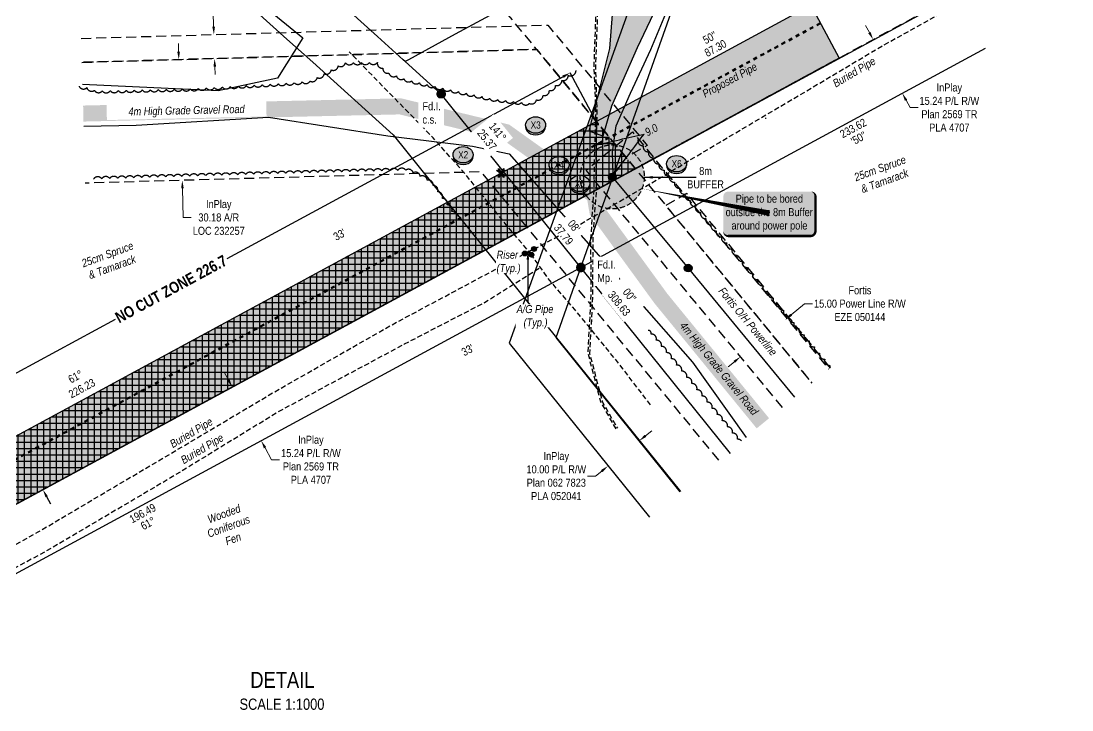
# Model space of a CAD drawing. Extents: x 618784 to 626680, y 5923025 to 5928252.
# Drawn here: x 621003 to 622315, y 5923256 to 5924116 of the extents above; entities that cross this region are included whole.
import ezdxf
from ezdxf.enums import TextEntityAlignment as Align

# ---------------------------------------------------------------- set-up
doc = ezdxf.new("R2010")
doc.units = 0
doc.header["$LTSCALE"] = 5
doc.header["$PDSIZE"] = 0.5
for name, pattern in [('0', [1, 1, 0]), ('DASHED4', [1.875, 1.25, -0.625]), ('foc-ACCESSROAD', [3.75, 2.5, -1.25]), ('foc-FLOWLINE', [3.75, 2.5, -1.25]), ('foc-PROPOSED-HP', [2, 1, -1]), ('POWERLINE5', [7.8, 2.4, -0.6, 0.6, -0.6, 0.6, -0.6, 2.4]), ('UG_PIPE', [1.875, 1.25, -0.625])]:
    doc.linetypes.add(name, pattern=pattern)
doc.layers.get('Defpoints').update_dxf_attribs({"color": 9})
for name, color, linetype in [('AS-CABLE', 224, 'foc-CABLE'), ('AS-PIPE-AG', 44, 'Continuous'), ('AS-PIPE-UG', 44, 'UG_PIPE'), ('AS-POWER', 104, 'foc-POWER'), ('AS-POWER-EXISTING', 72, 'POWERLINE5'), ('AS-ROADS', 254, 'Continuous'), ('AS-SYMBOL', 7, 'Continuous'), ('C-AR', 13, 'foc-ACCESSROAD'), ('C-RW', 13, 'Continuous'), ('C-WS', 13, 'foc-ACCESSROAD'), ('CG-NOTES', 7, 'Continuous'), ('F-EZE', 190, 'foc-FLOWLINE'), ('L-BD', 7, 'Continuous'), ('L-MON', 1, 'Continuous'), ('P-CROSSINGS', 250, 'Continuous'), ('P-PROPOSED', 10, 'Continuous'), ('P-PROPOSED-H', 21, 'Continuous'), ('P-TEMP-BLUE-BORE-H', 131, 'Continuous'), ('P-TEMP-NO CUT-H', 104, 'Continuous'), ('P-TEMP-NO CUT-T', 143, 'Continuous'), ('P-TXT', 4, 'Continuous'), ('T-BUSH', 110, '0'), ('T-BUSH-T', 110, 'Continuous'), ('WETLAND', 143, 'Continuous'), ('WETLAND-T', 146, 'Continuous')]:
    doc.layers.add(name, color=color, linetype=linetype)
for name, color, linetype, lineweight in [('C-AR-T', 13, 'Continuous', 9), ('C-RW-T', 13, 'Continuous', 9), ('F-EZE-T', 190, 'Continuous', 9), ('PROPOSED HP', 240, 'foc-PROPOSED-HP', 60), ('T-TEXT', 48, 'Continuous', 18), ('T-TIE-T', 201, 'Continuous', 18)]:
    doc.layers.add(name, color=color, linetype=linetype, lineweight=lineweight)
doc.layers.add('P-POWER BUFFER', color=7, linetype='DASHED4', true_color=0x007000)
doc.layers.add('P-POWER BUFFER-T', color=7, linetype='Continuous', true_color=0x007000)
doc.layers.add('P-POWER BUFFER-H', color=7, linetype='0', true_color=0x8aff8a, transparency=0.7)
doc.styles.add('175L', font='ARIALN.TTF', dxfattribs={"height": 20})
doc.styles.add('80', font='ARIALN.TTF', dxfattribs={"height": 10})
doc.styles.add('80CG', font='ARIALN.TTF', dxfattribs={"height": 10})
doc.styles.add('80L', font='ARIALN.TTF', dxfattribs={"height": 10})
doc.styles.add('80LS', font='ARIALNI.TTF', dxfattribs={"height": 10})
doc.styles.add('Crossing', font='ARIALN.TTF', dxfattribs={"height": 10})
doc.styles.add('foc-LtypeFont', font='ARIALN.TTF', dxfattribs={"height": 7.35})
doc.linetypes.add('foc-CABLE', pattern='A,2,-1,["C",foc-LtypeFont,S=0.2,R=0,X=-0.625,Y=-0.75],-1.24,8', length=12.24)
doc.linetypes.add('foc-POWER', pattern='A,6,-1,["P",foc-LtypeFont,S=0.2,R=0,X=-0.625,Y=-0.75],-1.24,4', length=12.24)
doc.dimstyles.new('Compass 5 000', dxfattribs={"dimscale": 5, "dimtxt": 9, "dimasz": 2, "dimexe": 0.2, "dimexo": 0.0625, "dimgap": 0.5, "dimtad": 0, "dimtih": 1, "dimtoh": 1, "dimzin": 0, "dimdsep": 46, "dimtxsty": '80CG', "dimcen": 0.1, "dimse1": 1, "dimse2": 1, "dimclrd": 256, "dimclrt": 256, "dimaunit": 1, "dimadec": 4, "dimazin": 0, "dimtfac": 0.06, "dimtofl": 0, "dimtmove": 0, "dimatfit": 1, "dimfxl": 0.2, "dimtolj": 1, "dimtzin": 0, "dimlwd": -1, "dimarcsym": 0})

# ---------------------------------------------------------------- blocks, each defined once
blk = doc.blocks.new('POWERPOLE')
h = blk.add_hatch(color=255)
edge = h.paths.add_edge_path()
edge.add_arc((0, 0), 0.96, 0, 360)
at = {"linetype": 'Continuous'}
for p, q in [((0.68, -0.68), (-0.68, 0.68)), ((-0.68, -0.68), (0.68, 0.68))]:
    blk.add_line(p, q, dxfattribs=at)
blk.add_circle((0, 0), 0.96, dxfattribs=at)
blk = doc.blocks.new('fdia')
at = {"color": 255, "const_width": 1}
blk.add_lwpolyline([(-0.5, 0, 1), (0.5, 0, 1)], format="xyb", close=True, dxfattribs=at)
blk = doc.blocks.new('Fdiaa')
blk.add_blockref('fdia', (0, 0))
blk = doc.blocks.new('fdib')
at = {"color": 1, "const_width": 1.6}
blk.add_lwpolyline([(-0.4, 0, 1), (0.4, 0, 1)], format="xyb", close=True, dxfattribs=at)
at = {"color": 1}
blk.add_circle((0, 0), 0.8, dxfattribs=at)
blk = doc.blocks.new('Fdibb')
blk.add_blockref('fdib', (0, 0))
blk = doc.blocks.new('fdicc')
for name in ['Fdibb', 'Fdiaa']:
    blk.add_blockref(name, (0, 0))
blk = doc.blocks.new('FDI')
blk.add_blockref('fdicc', (0, 0))
blk = doc.blocks.new('*D522')
at = {"layer": 'C-RW-T', "transparency": 16777216}
for p, q in [((622062.3, 5924101.1), (622057.5, 5924109.9)), ((622108.1, 5924016.6), (622113, 5924007.5)), ((622113, 5924007.5), (622123, 5924007.5))]:
    blk.add_line(p, q, dxfattribs=at)
for points in [[(622063.7, 5924101.9), (622060.8, 5924100.3), (622067, 5924092.3)], [(622109.5, 5924017.4), (622106.6, 5924015.8), (622103.3, 5924025.4)]]:
    blk.add_solid(points, dxfattribs=at)
at = {"layer": 'Defpoints', "color": 0, "transparency": 16777216}
for p in [(622279, 5924207.1), (622315.3, 5924140.1), (622067, 5924092.3)]:
    blk.add_point(p, dxfattribs=at)
at = {"layer": 'C-RW-T', "transparency": 16777216, "insert": (622162.1, 5924007.5), "char_height": 10, "attachment_point": 5, "style": '80CG'}
blk.add_mtext('\\A1;InPlay\\P15.24 P/L R/W\\PPlan 2569 TR\\PPLA 4707', dxfattribs=at)
blk = doc.blocks.new('*D523')
at = {"layer": 'C-RW-T', "transparency": 16777216}
for p, q in [((621782.6, 5923597.8), (621790.4, 5923604.1)), ((621720.3, 5923547.5), (621710.3, 5923547.5)), ((621728.1, 5923553.8), (621720.3, 5923547.5))]:
    blk.add_line(p, q, dxfattribs=at)
for points in [[(621781.6, 5923599.1), (621783.7, 5923596.5), (621774.8, 5923591.5)], [(621727, 5923555.1), (621729.1, 5923552.5), (621735.8, 5923560.1)]]:
    blk.add_solid(points, dxfattribs=at)
at = {"layer": 'Defpoints', "color": 0, "transparency": 16777216}
for p in [(621735.8, 5923560.1), (621796.3, 5923564.9), (621757.3, 5923533.4)]:
    blk.add_point(p, dxfattribs=at)
at = {"layer": 'C-RW-T', "transparency": 16777216, "insert": (621671.2, 5923547.5), "char_height": 10, "attachment_point": 5, "style": '80CG'}
blk.add_mtext('\\A1;InPlay\\P10.00 P/L R/W\\PPlan 062 7823\\PPLA 052041', dxfattribs=at)
blk = doc.blocks.new('*D524')
at = {"layer": 'C-AR-T', "transparency": 16777216}
for p, q in [((621199.4, 5924077.4), (621199.1, 5924087.4)), ((621204.3, 5923906.6), (621205.3, 5923870.3)), ((621205.3, 5923870.3), (621215.3, 5923870.3))]:
    blk.add_line(p, q, dxfattribs=at)
for points in [[(621201.1, 5924077.4), (621197.7, 5924077.3), (621199.7, 5924067.4)], [(621205.9, 5923906.7), (621202.6, 5923906.6), (621204, 5923916.6)]]:
    blk.add_solid(points, dxfattribs=at)
at = {"layer": 'Defpoints', "color": 0, "transparency": 16777216}
for p in [(621294.9, 5924070.1), (621204, 5923916.6), (621299.2, 5923919.3)]:
    blk.add_point(p, dxfattribs=at)
at = {"layer": 'C-AR-T', "transparency": 16777216, "insert": (621249.6, 5923870.3), "char_height": 10, "attachment_point": 5, "style": '80CG'}
blk.add_mtext('\\A1;InPlay\\P30.18 A/R\\PLOC 232257', dxfattribs=at)
blk = doc.blocks.new('*D525')
at = {"layer": 'Defpoints', "color": 0, "transparency": 16777216}
for p in [(621956.9, 5923742.5), (621992.1, 5923699.9), (621936.5, 5923653.9)]:
    blk.add_point(p, dxfattribs=at)
at = {"layer": 'F-EZE-T', "transparency": 16777216}
for p, q in [((621964.6, 5923748.9), (621981.3, 5923762.7)), ((621981.3, 5923762.7), (621991.3, 5923762.7)), ((621893.6, 5923690.2), (621885.9, 5923683.8))]:
    blk.add_line(p, q, dxfattribs=at)
for points in [[(621963.5, 5923750.2), (621965.7, 5923747.6), (621956.9, 5923742.5)], [(621892.5, 5923691.4), (621894.6, 5923688.9), (621901.3, 5923696.5)]]:
    blk.add_solid(points, dxfattribs=at)
at = {"layer": 'F-EZE-T', "transparency": 16777216, "insert": (622050.4, 5923762.7), "char_height": 10, "attachment_point": 5, "style": '80CG'}
blk.add_mtext('\\A1;Fortis\\P15.00 Power Line R/W\\PEZE 050144', dxfattribs=at)
blk = doc.blocks.new('*D526')
at = {"layer": 'Defpoints', "color": 0, "transparency": 16777216}
for p in [(621243.5, 5924098.6), (621270, 5924099.4), (621270.9, 5924069.4)]:
    blk.add_point(p, dxfattribs=at)
at = {"layer": 'F-EZE-T', "transparency": 16777216}
for p, q in [((621242, 5924149), (621232, 5924149)), ((621243.2, 5924108.6), (621242, 5924149)), ((621244.7, 5924058.6), (621245, 5924048.6))]:
    blk.add_line(p, q, dxfattribs=at)
for points in [[(621244.9, 5924108.7), (621241.5, 5924108.6), (621243.5, 5924098.6)], [(621246.3, 5924058.7), (621243, 5924058.6), (621244.4, 5924068.6)]]:
    blk.add_solid(points, dxfattribs=at)
at = {"layer": 'F-EZE-T', "transparency": 16777216, "insert": (621156.8, 5924149), "char_height": 10, "attachment_point": 5, "style": '80CG'}
blk.add_mtext('\\A1;Fortis\\P6.00 Vegetation Control R/W\\PEZE 870469', dxfattribs=at)
blk = doc.blocks.new('*D539')
at = {"layer": 'Defpoints', "color": 0, "transparency": 16777216}
for p in [(620994.2, 5923596.6), (620999.4, 5923599.4), (621035.1, 5923533.5)]:
    blk.add_point(p, dxfattribs=at)
at = {"layer": 'P-TXT', "transparency": 16777216}
for p, q in [((620984.7, 5923614.1), (620974.7, 5923614.1)), ((620989.4, 5923605.3), (620984.7, 5923614.1)), ((621034.6, 5923521.8), (621039.4, 5923513))]:
    blk.add_line(p, q, dxfattribs=at)
for points in [[(620990.9, 5923606.1), (620988, 5923604.6), (620994.2, 5923596.6)], [(621036.1, 5923522.6), (621033.2, 5923521), (621029.9, 5923530.6)]]:
    blk.add_solid(points, dxfattribs=at)
at = {"layer": 'P-TXT', "transparency": 16777216, "insert": (620958.7, 5923614.1), "char_height": 10, "attachment_point": 5, "style": '80CG'}
blk.add_mtext('\\A1;15.00', dxfattribs=at)
blk = doc.blocks.new('TEMP')
h = blk.add_hatch(color=255)
h.dxf.hatch_style = 1
h.paths.add_polyline_path([(0, 0.25), (-0.67, 1.15), (-0.67, 0.67), (-1.15, 0.67), (-0.25, 0), (-1.15, -0.67), (-0.67, -0.67), (-0.67, -1.15), (0, -0.25), (0.67, -1.15), (0.67, -0.67), (1.15, -0.67), (0.25, 0), (1.15, 0.67), (0.67, 0.67), (0.67, 1.15)])
h.paths.add_polyline_path([(0.57, 0.85), (0.57, 0.57), (0.85, 0.57), (0.08, 0), (0.85, -0.57), (0.57, -0.57), (0.57, -0.85), (0, -0.08), (-0.57, -0.85), (-0.57, -0.57), (-0.85, -0.57), (-0.08, 0), (-0.85, 0.57), (-0.57, 0.57), (-0.57, 0.85), (0, 0.08)], flags=16)
h = blk.add_hatch(color=1)
h.dxf.hatch_style = 1
h.paths.add_polyline_path([(0, 0.08), (-0.57, 0.85), (-0.57, 0.57), (-0.85, 0.57), (-0.08, 0), (-0.85, -0.57), (-0.57, -0.57), (-0.57, -0.85), (0, -0.08), (0.57, -0.85), (0.57, -0.57), (0.85, -0.57), (0.08, 0), (0.85, 0.57), (0.57, 0.57), (0.57, 0.85)])
at = {"color": 1}
for p, q in [((-0.08, 0), (0.08, 0)), ((0, 0.08), (0, -0.08))]:
    blk.add_line(p, q, dxfattribs=at)
at = {"color": 255, "flags": 128}
blk.add_lwpolyline([(-0.25, 0), (-1.15, 0.67), (-0.67, 0.67), (-0.67, 1.15), (0, 0.25), (0.67, 1.15), (0.67, 0.67), (1.15, 0.67), (0.25, 0), (1.15, -0.67), (0.67, -0.67), (0.67, -1.15), (0, -0.25), (-0.67, -1.15), (-0.67, -0.67), (-1.15, -0.67)], close=True, dxfattribs=at)
at = {"color": 1, "flags": 128}
blk.add_lwpolyline([(-0.08, 0), (-0.85, 0.57), (-0.57, 0.57), (-0.57, 0.85), (0, 0.08), (0.57, 0.85), (0.57, 0.57), (0.85, 0.57), (0.08, 0), (0.85, -0.57), (0.57, -0.57), (0.57, -0.85), (0, -0.08), (-0.57, -0.85), (-0.57, -0.57), (-0.85, -0.57)], close=True, dxfattribs=at)
blk = doc.blocks.new('*D561')
at = {"layer": 'C-RW-T', "transparency": 16777216}
for p, q in [((621261.6, 5923667.5), (621256.8, 5923676.3)), ((621307.4, 5923582.9), (621315.6, 5923567.8)), ((621315.6, 5923567.8), (621325.6, 5923567.8))]:
    blk.add_line(p, q, dxfattribs=at)
for points in [[(621263.1, 5923668.3), (621260.1, 5923666.7), (621266.4, 5923658.7)], [(621308.9, 5923583.7), (621305.9, 5923582.1), (621302.6, 5923591.7)]]:
    blk.add_solid(points, dxfattribs=at)
at = {"layer": 'Defpoints', "color": 0, "transparency": 16777216}
for p in [(621255.4, 5923652.8, 4218.8), (621291.7, 5923585.8, 4218.8), (621302.6, 5923591.7)]:
    blk.add_point(p, dxfattribs=at)
at = {"layer": 'C-RW-T', "transparency": 16777216, "insert": (621364.7, 5923567.8), "char_height": 10, "attachment_point": 5, "style": '80CG'}
blk.add_mtext('\\A1;InPlay\\P15.24 P/L R/W\\PPlan 2569 TR\\PPLA 4707', dxfattribs=at)
blk = doc.blocks.new('xing2')
h = blk.add_hatch(color=50)
h.dxf.hatch_style = 1
edge = h.paths.add_edge_path()
edge.add_ellipse((0, 0), major_axis=(-12.5, 0), ratio=0.816297, start_angle=0, end_angle=360)
h = blk.add_hatch(color=250)
h.dxf.hatch_style = 1
edge = h.paths.add_edge_path()
edge.add_ellipse((0, -2), major_axis=(-12.5, 0), ratio=0.816297, start_angle=0, end_angle=180)
edge.add_line((12.5, -2), (12.5, 0))
edge.add_ellipse((0, 0), major_axis=(-12.5, 0), ratio=0.816297, start_angle=0, end_angle=180, ccw=False)
edge.add_line((-12.5, 0), (-12.5, -2))
at = {"color": 250}
blk.add_ellipse((0, 0), major_axis=(-12.5, 0), ratio=0.816297, dxfattribs=at)
blk.add_ellipse((0, -2), major_axis=(-12.5, 0), ratio=0.816297, start_param=0, end_param=3.141593, dxfattribs=at)
at = {"color": 250, "style": 'Crossing'}
blk.add_attdef('CROSSING', text='', height=9, dxfattribs=at).set_placement((0.1, 0), align=Align.MIDDLE_CENTER)
at = {"color": 250, "style": 'Crossing', "flags": 1}
for tag, p in [('OWNER', (0.1, -12.5)), ('DESCRIPTION', (0.1, -25.8)), ('LOCATION', (0.1, -39.3)), ('DWG_REF', (0.1, -52.8))]:
    blk.add_attdef(tag, text='', height=9, dxfattribs=at).set_placement(p, align=Align.MIDDLE_CENTER)
blk = doc.blocks.new('*D570')
at = {"layer": 'Defpoints', "color": 0, "transparency": 16777216}
for p in [(621688.4, 5924050.8), (621721.1, 5923990.2), (620724.7, 5923450.6, 4218.8)]:
    blk.add_point(p, dxfattribs=at)
at = {"layer": 'P-TEMP-NO CUT-T', "transparency": 16777216}
for p, q in [((621679.6, 5924046), (621259.6, 5923818.6)), ((620700.7, 5923515.9), (621120.6, 5923743.3))]:
    blk.add_line(p, q, dxfattribs=at)
for points in [[(621678.8, 5924047.5), (621680.4, 5924044.5), (621688.4, 5924050.8)], [(620699.9, 5923517.4), (620701.4, 5923514.5), (620691.9, 5923511.2)]]:
    blk.add_solid(points, dxfattribs=at)
at = {"layer": 'P-TEMP-NO CUT-T', "transparency": 16777216, "insert": (621190.1, 5923781), "char_height": 10, "attachment_point": 5, "rotation": 28.4358, "style": '80CG'}
blk.add_mtext('\\A1;{\\fArial Narrow|b1|i0|c0|p34;\\H1.4x;NO CUT ZONE 226.7}', dxfattribs=at)
blk = doc.blocks.new('RISER')
h = blk.add_hatch(color=255)
h.dxf.hatch_style = 1
edge = h.paths.add_edge_path()
edge.add_arc((0, 0), 0.7, 0, 360)
blk.add_hatch(color=48).paths.add_polyline_path([(0.58, -0.15), (-0.58, -0.15, 0.774597)])
at = {"color": 48}
blk.add_line((-0.58, -0.15), (0.58, -0.15), dxfattribs=at)
blk.add_circle((0, 0), 0.6, dxfattribs=at)
blk = doc.blocks.new('*U613')
h = blk.add_hatch(color=50)
edge = h.paths.add_edge_path()
edge.add_line((-51.5, -28.5), (51.5, -28.5))
edge.add_arc((51.5, -22.5), 6, 270, 360)
edge.add_line((57.5, -22.5), (57.5, 21))
edge.add_arc((51.5, 21), 6, 0, 90)
edge.add_line((51.5, 27), (-51.5, 27))
edge.add_arc((-51.5, 21), 6, 90, 180)
edge.add_line((-57.5, 21), (-57.5, -22.5))
edge.add_arc((-51.5, -22.5), 6, 180, 270)
at = {"color": 240, "flags": 128}
blk.add_lwpolyline([(-51.5, -28.5, 3, 3, 0), (51.5, -28.5, 3, 3, 0.414214), (57.5, -22.5, 3, 3, 0), (57.5, 21, 3, 0, 0.414214), (51.5, 27, 0, 0, 0), (-51.5, 27, 0, 0, 0.414214), (-57.5, 21, 0, 0, 0), (-57.5, -22.5, 0, 3, 0.414214)], format="xyseb", close=True, dxfattribs=at)
at = {"color": 240, "style": '80'}
blk.add_attdef('ENTER_TEXT_001', (-26.8, -4.9), '', height=10, dxfattribs=at)

msp = doc.modelspace()

# ---------------------------------------------------------------- hatches: boundary and pattern name
at = {"layer": 'AS-ROADS'}
h = msp.add_hatch(color=256, dxfattribs=at)
h.dxf.hatch_style = 1
h.paths.add_polyline_path([(621712.385, 5923977.925), (621724.493, 5924026.329), (621737.999, 5924081.25), (621741.27, 5924123.83), (621738.01, 5924192.247), (621730.567, 5924271.94), (621737.552, 5924294.746), (621742.209, 5924304.986), (621745.407, 5924308.557), (621737.517, 5924318.958), (621716.7, 5924310.198), (621679.264, 5924297.605), (621663.056, 5924291.568), (621594.132, 5924293.429), (621575.969, 5924298.084), (621559.67, 5924303.669), (621552.684, 5924312.977), (621547.561, 5924320.89), (621544.301, 5924330.664), (621543.836, 5924341.834), (621546.63, 5924351.142), (621553.15, 5924361.382), (621561.998, 5924369.759), (621578.298, 5924373.948), (621589.941, 5924374.414), (621607.637, 5924374.879), (621626.731, 5924378.137), (621650.948, 5924381.86), (621665.85, 5924381.86), (621678.424, 5924380.464), (621690.533, 5924379.999), (621704.038, 5924386.049), (621710.092, 5924393.031), (621711.955, 5924406.993), (621715.215, 5924413.044), (621724.064, 5924420.491), (621735.241, 5924426.541), (621755.732, 5924423.283), (621770.168, 5924417.233), (621779.017, 5924407.924), (621786.468, 5924398.616), (621797.645, 5924391.634), (621815.808, 5924385.118), (621829.779, 5924382.326), (621845.613, 5924381.86), (621862.844, 5924384.653), (621879.143, 5924389.773), (621887.06, 5924388.376), (621901.031, 5924379.999), (621912.208, 5924366.967), (621915.934, 5924350.211), (621918.263, 5924335.783), (621914.537, 5924319.028), (621903.36, 5924308.323), (621887.06, 5924293.429), (621858.183, 5924250.885), (621816.735, 5924175.952), (621771.995, 5924082.181), (621740.327, 5924009.109), (621729.15, 5923971.875)])
at = {"layer": 'P-POWER BUFFER-H'}
h = msp.add_hatch(color=256, dxfattribs=at)
h.dxf.hatch_style = 1
edge = h.paths.add_edge_path()
edge.add_arc((621741.08, 5923920.916), 39.986, 0, 360)
at = {"layer": 'P-PROPOSED-H'}
h = msp.add_hatch(color=256, dxfattribs=at)
h.dxf.hatch_style = 1
h.paths.add_polyline_path([(620763.008, 5923471.368), (621988.895, 5924135.192), (622024.561, 5924069.245), (620646.551, 5923323.046), (620610.85, 5923388.975)])
at = {"layer": 'P-TEMP-BLUE-BORE-H'}
h = msp.add_hatch(color=256, dxfattribs=at)
h.dxf.hatch_style = 1
h.paths.add_polyline_path([(620847.67, 5923431.969), (620847.034, 5923454.113), (620724.655, 5923450.6), (620763.008, 5923471.368), (621721.205, 5923990.237), (621769.87, 5923931.42)])
at = {"layer": 'P-TEMP-NO CUT-H', "ltscale": 2}
h = msp.add_hatch(dxfattribs=at)
h.set_pattern_fill('ANSI37', color=256, scale=2.499148, angle=45)
h.set_pattern_definition([(90, (212.678, 2019.71), (-7.934793868, 1e-15), []), (180, (212.678, 2019.71), (-1e-15, -7.934793868), [])])
h.paths.add_polyline_path([(620847.67, 5923431.969), (620847.034, 5923454.113), (620724.655, 5923450.6), (620763.008, 5923471.368), (621721.205, 5923990.237), (621769.87, 5923931.42)])

# ---------------------------------------------------------------- linework, layer by layer
at = {"color": 240, "flags": 128}
msp.add_lwpolyline([(621778.284, 5923906.259, 0, 6.998, 0), (621937.339, 5923875.656, 0, 0, 0)], format="xyseb", dxfattribs=at)
at = {"layer": 'AS-CABLE', "flags": 128}
msp.add_lwpolyline([(621742.345, 5923922.536), (621741.205, 5923951.876), (621745.935, 5923984.636), (621763.9, 5924025.351), (621789.195, 5924080.191), (621812.185, 5924134.991), (621839.38, 5924193.646), (621860.47, 5924249.926), (621877.47, 5924279.586), (621889.915, 5924309.406), (621884.8, 5924329.451)], dxfattribs=at)
at = {"layer": 'AS-PIPE-AG', "flags": 128}
for points in [[(621632.1, 5923825.691), (621643.31, 5923830.966)], [(621637.705, 5923828.106), (621640.24, 5923823.771)]]:
    msp.add_lwpolyline(points, dxfattribs=at)
at = {"layer": 'AS-PIPE-UG', "flags": 128}
for points in [[(621717.935, 5924350.261), (621733.07, 5924341.136), (621744.885, 5924332.136), (621764.925, 5924315.831), (621768.95, 5924311.666), (621770.71, 5924308.456), (621769.96, 5924296.201), (621765.06, 5924284.776), (621760.06, 5924276.786), (621738.46, 5924251.776), (621727.165, 5924225.491), (621728.01, 5924191.851), (621723.095, 5924138.151), (621720.015, 5924060.891), (621721.845, 5924001.956), (621720.355, 5923940.951), (621720.97, 5923903.766), (621716.66, 5923843.471), (621716.56, 5923773.076), (621712.795, 5923700.596), (621728.56, 5923640.566), (621747.48, 5923607.166)], [(621745.895, 5923606.391), (621726.825, 5923639.991), (621710.885, 5923700.851), (621714.805, 5923773.131), (621714.339, 5923842.531), (621718.305, 5923903.841), (621718.955, 5923941.676), (621720.62, 5924002.401), (621718.465, 5924060.941), (621721.26, 5924138.371), (621723.94, 5924192.886), (621718.815, 5924225.696), (621715.99, 5924257.571), (621741.215, 5924277.616), (621755.335, 5924300.591), (621742.645, 5924313.411), (621734.27, 5924323.066), (621729.62, 5924333.541), (621726.3, 5924337.611)], [(621643.615, 5923830.891), (621700.925, 5923861.816), (621797.96, 5923917.996), (621874.19, 5923963.616), (621980.6, 5924026.436), (622077.635, 5924084.191), (622173.688, 5924137.426)], [(621640.24, 5923823.771), (621609.955, 5923859.636), (621556.445, 5923925.686), (621517.575, 5923969.566), (621412.59, 5924076.986)], [(620815.943, 5923362.672), (620827.075, 5923368.626), (620854.39, 5923383.546), (620893.525, 5923405.016), (620919.51, 5923419.401), (621024.035, 5923477.756), (621204.525, 5923584.436), (621314.605, 5923649.971), (621465.885, 5923736.396), (621563.76, 5923788.756), (621631.8, 5923825.016)], [(621788.76, 5923636.271), (621754.485, 5923681.511), (621721.595, 5923722.056), (621694.35, 5923755.331), (621663.145, 5923791.516), (621640.36, 5923823.246)], [(621649.69, 5923806.681), (621581.615, 5923763.946), (621481.31, 5923712.036), (621326.405, 5923629.056), (621189.34, 5923545.216), (621034.495, 5923453.931), (620932.16, 5923398.681), (620899.66, 5923381.951), (620863.085, 5923364.676), (620832.94, 5923352.591), (620804.77, 5923343.201), (620787.1, 5923336.136), (620775.81, 5923332.776)]]:
    msp.add_lwpolyline(points, dxfattribs=at)
at = {"layer": 'AS-POWER', "flags": 128}
msp.add_lwpolyline([(621741.08, 5923920.916), (621835.885, 5923807.131), (621968.82, 5923646.101)], dxfattribs=at)
at = {"layer": 'AS-ROADS', "const_width": 19.993, "flags": 128}
for points in [[(621929.212, 5923613.347), (621801.765, 5923769.241), (621722.38, 5923878.156), (621710.455, 5923948.776), (621748.135, 5924067.506), (621773.91, 5924130.361), (621807.7, 5924204.681)], [(621080.423, 5924000.036), (621476.41, 5924008.991), (621608.24, 5923976.936), (621719.08, 5923897.698)]]:
    msp.add_lwpolyline(points, dxfattribs=at)
at = {"layer": 'AS-ROADS', "flags": 128}
msp.add_lwpolyline([(621816.735, 5924175.952), (621771.995, 5924082.181), (621740.327, 5924009.109), (621729.15, 5923971.875), (621712.385, 5923977.925), (621724.493, 5924026.329), (621737.999, 5924081.25), (621741.27, 5924123.83)], dxfattribs=at)
at = {"layer": 'C-RW', "flags": 128}
for points in [[(621210.088, 5924526.731), (621211.844, 5924409.932), (621493.172, 5924156.232), (621550.139, 5924187.082), (621867.799, 5924359.103), (621903.468, 5924293.15), (621871.491, 5924275.833), (621805.69, 5924240.194), (621598.913, 5924128.204), (621545.031, 5924099.018), (621486.377, 5924067.248), (621482.311, 5924065.049), (621480.075, 5924067.061), (621447.835, 5924096.143), (621137.365, 5924376.145), (621135.121, 5924525.658)], [(621019.763, 5924377.136), (621334.764, 5924093.062), (621367.009, 5924063.98), (621467.509, 5923973.354), (621640.321, 5923758.894), (621826.181, 5923528.145)]]:
    msp.add_lwpolyline(points, dxfattribs=at)
at = {"layer": 'C-WS', "flags": 128}
msp.add_lwpolyline([(622168.045, 5924147.034), (621769.87, 5923931.42), (621387.512, 5924393.537), (621869.889, 5924654.746)], dxfattribs=at)
at = {"layer": 'F-EZE', "flags": 128}
msp.add_lwpolyline([(621077.747, 5924093.924), (621660.512, 5924110.537), (621781.49, 5923964.323), (621784.808, 5923960.314), (621758.384, 5923945.205), (621646.736, 5924080.142), (621078.602, 5924063.947)], dxfattribs=at)
at = {"layer": 'P-POWER BUFFER', "linetype": 'DASHED4', "lineweight": 30}
msp.add_circle((621741.08, 5923920.916), 39.986, dxfattribs=at)
at = {"layer": 'P-POWER BUFFER-T'}
for p, q in [((621932.325, 5923994.384), (621933.325, 5923994.384)), ((621932.825, 5923993.884), (621932.825, 5923994.884))]:
    msp.add_line(p, q, dxfattribs=at)
at = {"layer": 'P-TEMP-NO CUT-T', "flags": 128}
msp.add_lwpolyline([(621721.15, 5923990.207), (621688.354, 5924050.77)], dxfattribs=at)
at = {"layer": 'T-BUSH', "flags": 128}
for points in [[(621075.22, 5924034.082, 0.52056705), (621084.86, 5924032.356, 0.52056705), (621094.276, 5924028.999, 0.52056705), (621104.122, 5924028.308, 0.52056705), (621114.116, 5924028.539, 0.52056705), (621124.11, 5924028.769, 0.52056705), (621134.104, 5924029, 0.52056705), (621144.098, 5924029.231, 0.52056705), (621154.092, 5924029.461, 0.52056705), (621164.085, 5924029.692, 0.52056705), (621174.079, 5924029.922, 0.52056705), (621184.073, 5924030.153, 0.52056705), (621194.067, 5924030.384, 0.52056705), (621204.061, 5924030.614, 0.52056705), (621214.055, 5924030.845, 0.52056705), (621224.038, 5924031.361, 0.52056705), (621234.019, 5924031.917, 0.52056705), (621243.999, 5924032.482, 0.52056705), (621253.978, 5924033.076, 0.52056705), (621263.957, 5924033.67, 0.52056705), (621273.936, 5924034.263, 0.52056705), (621283.915, 5924034.857, 0.52056705), (621293.894, 5924035.451, 0.52056705), (621303.873, 5924036.044, 0.52056705), (621313.852, 5924036.638, 0.52056705), (621323.831, 5924037.231, 0.52056705), (621333.81, 5924037.825, 0.52056705), (621343.775, 5924038.59, 0.52056705), (621353.724, 5924039.572, 0.52056705), (621363.672, 5924040.554, 0.52056705), (621372.585, 5924044.851, 0.52056705), (621381.325, 5924049.703, 0.52056705), (621390.065, 5924054.556, 0.52056705), (621398.805, 5924059.408, 0.52056705), (621407.762, 5924063.441, 0.52056705), (621417.758, 5924063.553, 0.52056705), (621427.754, 5924063.666, 0.52056705), (621437.75, 5924063.779, 0.52056705), (621447.746, 5924063.892, 0.52056705), (621454.559, 5924056.682, 0.52056705), (621462.101, 5924050.489, 0.52056705), (621471.468, 5924046.997, 0.52056705), (621480.835, 5924043.506, 0.52056705), (621490.433, 5924040.778, 0.52056705), (621500.163, 5924038.483, 0.52056705), (621509.893, 5924036.189, 0.52056705), (621519.622, 5924033.894, 0.52056705), (621529.359, 5924031.631, 0.52056705), (621539.133, 5924029.532, 0.52056705), (621548.907, 5924027.433, 0.52056705), (621558.68, 5924025.334, 0.52056705), (621568.454, 5924023.235, 0.52056705), (621578.228, 5924021.135, 0.52056705), (621588.001, 5924019.036, 0.52056705), (621597.859, 5924017.437, 0.52056705), (621607.784, 5924016.244, 0.52056705), (621617.709, 5924015.05, 0.52056705), (621627.634, 5924013.857, 0.52056705), (621637.559, 5924012.663, 0.52056705), (621646.346, 5924017.239, 0.52056705), (621654.712, 5924022.649, 0.52056705), (621662.498, 5924028.919, 0.52056705), (621670.284, 5924035.189, 0.52056705), (621678.069, 5924041.459, 0.52056705), (621686.024, 5924047.495, 0.52056705), (621695.877, 5924053.757, 0.52056705)], [(621773.345, 5923967.485, 0.52056705), (621779.859, 5923959.901, 0.52056705), (621786.372, 5923952.318, 0.52056705), (621792.885, 5923944.735, 0.52056705), (621799.399, 5923937.151, 0.52056705), (621805.912, 5923929.568, 0.52056705), (621812.425, 5923921.984, 0.52056705), (621818.939, 5923914.401, 0.52056705), (621825.452, 5923906.817, 0.52056705), (621831.966, 5923899.234, 0.52056705), (621838.479, 5923891.651, 0.52056705), (621844.992, 5923884.067, 0.52056705), (621851.506, 5923876.484, 0.52056705), (621858.019, 5923868.9, 0.52056705), (621864.532, 5923861.317, 0.52056705), (621871.046, 5923853.734, 0.52056705), (621877.559, 5923846.15, 0.52056705), (621884.072, 5923838.567, 0.52056705), (621890.551, 5923830.954, 0.52056705), (621896.994, 5923823.311, 0.52056705), (621903.437, 5923815.668, 0.52056705), (621909.881, 5923808.025, 0.52056705), (621916.324, 5923800.382, 0.52056705), (621922.768, 5923792.739, 0.52056705), (621929.211, 5923785.096, 0.52056705), (621935.655, 5923777.453, 0.52056705), (621942.098, 5923769.81, 0.52056705), (621948.541, 5923762.167, 0.52056705), (621954.985, 5923754.524, 0.52056705), (621961.428, 5923746.882, 0.52056705), (621967.872, 5923739.239, 0.52056705), (621974.315, 5923731.596, 0.52056705), (621980.759, 5923723.953, 0.52056705), (621987.202, 5923716.31, 0.52056705), (621993.645, 5923708.667, 0.52056705), (622000.089, 5923701.024, 0.52056705), (622006.532, 5923693.381, 0.52056705), (622012.976, 5923685.738, 0.13016161), (622012.974, 5923682.614, 0.13016161)], [(621546.43, 5923869.801, 0.52056705), (621540.597, 5923877.92, 0.52056705), (621534.764, 5923886.038, 0.52056705), (621528.932, 5923894.157, 0.52056705), (621523.099, 5923902.275, 0.52056705), (621517.266, 5923910.394, 0.52056705), (621510.069, 5923916.943, 0.52056705), (621501.217, 5923921.587, 0.52056705), (621492.364, 5923926.23, 0.52056705), (621483.153, 5923929.331, 0.52056705), (621473.16, 5923929.07, 0.52056705), (621463.166, 5923928.81, 0.52056705), (621453.173, 5923928.55, 0.52056705), (621443.18, 5923928.289, 0.52056705), (621433.187, 5923928.029, 0.52056705), (621423.194, 5923927.769, 0.52056705), (621413.2, 5923927.508, 0.52056705), (621403.207, 5923927.248, 0.52056705), (621393.214, 5923926.988, 0.52056705), (621383.221, 5923926.727, 0.52056705), (621373.228, 5923926.467, 0.52056705), (621363.234, 5923926.207, 0.52056705), (621353.241, 5923925.946, 0.52056705), (621343.248, 5923925.686, 0.52056705), (621333.255, 5923925.426, 0.52056705), (621323.262, 5923925.165, 0.52056705), (621313.269, 5923924.891, 0.52056705), (621303.277, 5923924.594, 0.52056705), (621293.285, 5923924.296, 0.52056705), (621283.292, 5923923.998, 0.52056705), (621273.3, 5923923.701, 0.52056705), (621263.308, 5923923.403, 0.52056705), (621253.316, 5923923.105, 0.52056705), (621243.324, 5923922.808, 0.52056705), (621233.332, 5923922.51, 0.52056705), (621223.339, 5923922.212, 0.52056705), (621213.347, 5923921.915, 0.52056705), (621203.355, 5923921.617, 0.52056705), (621193.363, 5923921.319, 0.52056705), (621183.371, 5923921.022, 0.52056705), (621173.379, 5923920.724, 0.52056705), (621163.386, 5923920.426, 0.52056705), (621153.394, 5923920.129, 0.52056705), (621143.402, 5923919.831, 0.52056705), (621133.41, 5923919.533, 0.52056705), (621123.418, 5923919.236, 0.52056705), (621113.426, 5923918.938, 0.52056705), (621103.434, 5923918.64, 0.52056705), (621093.173, 5923918.335, 0.52056705)], [(621902.569, 5923591.314, 0.23787508), (621897.488, 5923593.407, 0.52056705), (621891.145, 5923601.134, 0.52056705), (621884.803, 5923608.861, 0.52056705), (621878.461, 5923616.588, 0.52056705), (621872.119, 5923624.315, 0.52056705), (621865.776, 5923632.042, 0.52056705), (621859.434, 5923639.769, 0.52056705), (621853.092, 5923647.496, 0.52056705), (621846.75, 5923655.223, 0.52056705), (621840.407, 5923662.951, 0.52056705), (621834.065, 5923670.678, 0.52056705), (621827.723, 5923678.405, 0.52056705), (621821.381, 5923686.132, 0.52056705), (621815.039, 5923693.859, 0.52056705), (621808.696, 5923701.586, 0.52056705), (621802.354, 5923709.313, 0.52056705), (621796.012, 5923717.04, 0.52056705), (621789.67, 5923724.767, 0.52056705), (621786.012, 5923729.223)]]:
    msp.add_lwpolyline(points, format="xyb", dxfattribs=at)
at = {"layer": 'WETLAND'}
for points in [[(621029.441, 5924387.931), (621137.706, 5924271.743), (621354.665, 5924094.472), (621322.915, 5924044.201), (621248.831, 5924028.326), (621079.387, 5924036.395)], [(621080.87, 5923984.382), (621146.493, 5923985.553), (621311.858, 5923995.475), (621460.686, 5923972.324), (621566.332, 5923959.535), (621612.377, 5923949.721), (621726.738, 5923819.917)], [(621747.722, 5923796.099), (621759.183, 5923783.091)]]:
    msp.add_lwpolyline(points, dxfattribs=at)

# ---------------------------------------------------------------- block references
ref = msp.add_blockref('*U613', (621937.339, 5923875.656), dxfattribs=dict(xscale=0.99965907, yscale=0.99965907, zscale=0.99965907))
ref.add_attrib('ENTER_TEXT_001', 'Pipe to be bored', (621895.293, 5923888.791), dxfattribs={"color": 240, "height": 9.99659, "style": '80'})
ref.add_attrib('ENTER_TEXT_002', 'outside the 8m Buffer', (621882.644, 5923871.96), dxfattribs={"color": 240, "height": 9.99659, "style": '80'})
ref.add_attrib('ENTER_TEXT_003', 'around power pole', (621889.961, 5923855.299), dxfattribs={"color": 240, "height": 9.99659, "style": '80'})
at = {"layer": 'AS-POWER-EXISTING', "xscale": 4.998295350000017, "yscale": 4.998295350000017, "zscale": 4.998295350000017}
for p in [(621741.08, 5923920.916), (621741.08, 5923920.916), (621835.885, 5923807.131), (621835.885, 5923807.131)]:
    msp.add_blockref('POWERPOLE', p, dxfattribs=at)
at = {"layer": 'AS-SYMBOL', "xscale": 4.998295350000002, "yscale": 4.998295350000002, "zscale": 4.998295350000002}
for p in [(621643.31, 5923830.966), (621640.095, 5923823.751)]:
    msp.add_blockref('RISER', p, dxfattribs=at)
at = {"layer": 'L-MON'}
for name, p, xscale, yscale, zscale in [('FDI', (621527.398, 5924024.396), 4.998295350000017, 4.998295350000017, 4.998295350000017), ('TEMP', (621602.143, 5923925.764), 4.998295350000007, 4.998295350000007, 4.998295350000007), ('FDI', (621701.867, 5923807.879), 5, 5, 5)]:
    msp.add_blockref(name, p, dxfattribs=dict(at, xscale=xscale, yscale=yscale, zscale=zscale))
at = {"layer": 'P-CROSSINGS', "xscale": 0.99965907, "yscale": 0.99965907, "zscale": 0.99965907}
for p, values in [((621645.366, 5923985.758), {'CROSSING': 'X3'}), ((621674.563, 5923936.201), {'CROSSING': 'X4'}), ((621821.388, 5923937.431), {'CROSSING': 'X6'}), ((621700.5, 5923912.762), {'CROSSING': 'X5'})]:
    msp.add_blockref('xing2', p, dxfattribs=at).add_auto_attribs(values)

# ---------------------------------------------------------------- texts
at = {"layer": 'AS-PIPE-UG', "char_height": 9.99659, "attachment_point": 1, "rotation": 30.761007, "style": '80L'}
for insert in [(622015.202, 5924040.956), (621187.218, 5923590.873), (621200.827, 5923570.772)]:
    msp.add_mtext_dynamic_manual_height_columns('\\pt29.98977,69.97613;{\\fArial Narrow|b0|i1|c0|p34;Buried Pipe}', width=58.99563, gutter_width=49.966, heights=[0], dxfattribs=dict(at, insert=insert))
at = {"layer": 'CG-NOTES', "color": 3, "insert": (621275.044, 5923303.055), "char_height": 19.99318, "width": 105.46962, "attachment_point": 1, "style": '80CG'}
msp.add_mtext('\\pi13.93495;DETAIL\\P\\pi0.46273;{\\H0.7x;SCALE 1:1000}', dxfattribs=at)
at = {"layer": 'L-BD', "style": '80L'}
for s, p in [("50''", (621862.829, 5924094.884)), ('87.30', (621869.97, 5924081.698)), ('233.62', (622041.964, 5923981.79)), ("'50''", (622048.747, 5923969.264)), ("33'", (621560.443, 5923704.845)), ('196.49', (621154.465, 5923501.069)), ('61°', (621161.248, 5923488.543))]:
    msp.add_text(s, height=9.9966, rotation=28.4358, dxfattribs=at).set_placement(p, align=Align.MIDDLE)
at = {"layer": 'P-POWER BUFFER-T', "insert": (621857.598, 5923919.92), "char_height": 9.9966, "attachment_point": 5, "style": '80CG'}
msp.add_mtext('\\A1;8m\\PBUFFER', dxfattribs=at)
at = {"layer": 'PROPOSED HP', "insert": (621852.356, 5924028.357), "char_height": 9.99659, "attachment_point": 1, "rotation": 28.435757, "style": '80L'}
msp.add_mtext_dynamic_manual_height_columns('\\pt29.98977,69.97613;{\\fArial Narrow|b0|i1|c0|p34;Proposed Pipe}', width=75.43698, gutter_width=49.966, heights=[0], dxfattribs=at)
at = {"layer": 'T-BUSH-T', "char_height": 9.99659, "width": 67.28715, "attachment_point": 2, "rotation": 20, "style": '80LS'}
for insert in [(622073.803, 5923936.346), (621108.925, 5923828.908)]:
    msp.add_mtext('25cm Spruce & Tamarack', dxfattribs=dict(at, insert=insert))
at = {"layer": 'T-TIE-T', "insert": (621780.524, 5923980.279), "char_height": 9.99659, "attachment_point": 1, "rotation": 28.435757, "style": '80L'}
msp.add_mtext_dynamic_manual_height_columns('{\\fArial Narrow|b0|i1|c0|p34;9.0}', width=16.13133, gutter_width=49.983, heights=[0], dxfattribs=at)
at = {"layer": 'WETLAND-T', "linetype": 'Continuous', "insert": (621254.39, 5923505.117), "char_height": 9.9966, "width": 67.28715, "attachment_point": 2, "rotation": 20, "style": '80LS'}
msp.add_mtext('Wooded\\PConiferous\\PFen', dxfattribs=at)

# ---------------------------------------------------------------- dimensions: what is measured, and where the dimension line sits
at = {"layer": 'C-AR-T'}
dim = msp.add_linear_dim(base=(621203.99, 5923916.611), p1=(621294.944, 5924070.114), p2=(621299.243, 5923919.327), angle=271.632885, text='InPlay\\P30.18 A/R\\PLOC 232257', dimstyle='Compass 5 000', dxfattribs=at)
dim.commit()
dim.dimension.update_dxf_attribs({"geometry": '*D524', "text_midpoint": (621249.611, 5923870.303), "dimtype": 161})
at = {"layer": 'C-RW-T'}
for base, p1, p2, angle, text, picture, middle in [((622067.044, 5924092.342), (622315.276, 5924140.135), (622279.004, 5924207.119), 118.435757, 'InPlay\\P15.24 P/L R/W\\PPlan 2569 TR\\PPLA 4707', '*D522', (622162.084, 5924007.477)), ((621302.625, 5923591.688), (621255.447, 5923652.766, 4218.845), (621291.719, 5923585.782, 4218.845), 298.435757, 'InPlay\\P15.24 P/L R/W\\PPlan 2569 TR\\PPLA 4707', '*D561', (621364.671, 5923567.754)), ((621735.844, 5923560.06), (621796.326, 5923564.858), (621757.338, 5923533.412), 218.889013, 'InPlay\\P10.00 P/L R/W\\PPlan 062 7823\\PPLA 052041', '*D523', (621671.191, 5923547.503))]:
    dim = msp.add_linear_dim(base=base, p1=p1, p2=p2, angle=angle, text=text, dimstyle='Compass 5 000', dxfattribs=at)
    dim.commit()
    dim.dimension.update_dxf_attribs({"geometry": picture, "text_midpoint": middle, "dimtype": 161})
at = {"layer": 'F-EZE-T'}
dim = msp.add_linear_dim(base=(621243.484, 5924098.649), p1=(621270.924, 5924069.426), p2=(621270.036, 5924099.435), angle=91.694795, text='Fortis\\P6.00 Vegetation Control R/W\\PEZE 870469', dimstyle='Compass 5 000', dxfattribs=at)
dim.commit()
dim.dimension.update_dxf_attribs({"geometry": '*D526', "text_midpoint": (621156.835, 5924149.048), "dimtype": 161})
at = {"layer": 'P-TEMP-NO CUT-T'}
dim = msp.add_linear_dim(base=(621688.354, 5924050.77), p1=(620724.655, 5923450.6, 4218.845), p2=(621721.15, 5923990.207), angle=28.435757, text='{\\fArial Narrow|b1|i0|c0|p34;\\H1.4x;NO CUT ZONE 226.7}', dimstyle='Compass 5 000', override={"dimtih": 0}, dxfattribs=at)
dim.commit()
dim.dimension.update_dxf_attribs({"geometry": '*D570', "text_midpoint": (621190.107, 5923780.967), "dimtype": 161})
at = {"layer": 'P-TXT', "color": 1}
dim = msp.add_linear_dim(base=(620994.182, 5923596.55), p1=(621035.139, 5923533.468), p2=(620999.438, 5923599.397), angle=118.435757, text='15.00', dimstyle='Compass 5 000', dxfattribs=at)
dim.commit()
dim.dimension.update_dxf_attribs({"geometry": '*D539', "text_midpoint": (620958.72, 5923614.137), "dimtype": 161})

# ---------------------------------------------------------------- leaders
at = {"layer": 'P-POWER BUFFER-T', "path_type": 1}
msp.add_leader([(621781.413, 5923920.431), (621845.916, 5923920.431)], dimstyle='Compass 5 000', dxfattribs=at)
at = {"layer": 'T-TIE-T', "path_type": 1}
for points in [[(621719.66, 5923960.473), (621780.828, 5923974.379)], [(621743.302, 5923924.483), (621780.828, 5923974.379)]]:
    msp.add_leader(points, dimstyle='Compass 5 000', override={"dimgap": 0.5, "dimtad": 0}, dxfattribs=at)

# ---------------------------------------------------------------- next in the draw order: texts
at = {"layer": 'AS-POWER', "insert": (621880.547, 5923784.657), "char_height": 9.99659, "attachment_point": 1, "rotation": 309.540691, "style": '175L', "bg_fill": 2}
msp.add_mtext_dynamic_manual_height_columns('\\pi0.30817;{\\fArial Narrow|b0|i1|c0|p34;Fortis O/H Powerline}', width=105.4169, gutter_width=99.932, heights=[0], dxfattribs=at)

# ---------------------------------------------------------------- next in the draw order: linework, layer by layer
at = {"layer": 'C-AR', "flags": 128}
for points in [[(621078.602, 5924063.947), (621646.736, 5924080.142), (621769.867, 5923931.327), (621990.534, 5923663.344)], [(621874.085, 5923567.455), (621653.531, 5923835.3), (621577.445, 5923927.257), (621082.9, 5923913.159)]]:
    msp.add_lwpolyline(points, dxfattribs=at)
at = {"layer": 'C-RW', "flags": 128}
for points in [[(621888.864, 5923575.86), (621703.533, 5923805.811), (621527.398, 5924024.396), (621482.311, 5924065.049), (621480.075, 5924067.061), (621447.835, 5924096.143), (621137.365, 5924376.145), (621071.852, 5924435.237)], [(621825.987, 5923527.985), (621671.222, 5923720.529), (621701.867, 5923807.879), (621882.531, 5924318.003), (621835.409, 5924334.919), (621612.285, 5923713.397), (621787.402, 5923496.077)], [(622206.683, 5924081.239), (620834.98, 5923338.456), (620798.708, 5923405.44), (622168.086, 5924146.964)]]:
    msp.add_lwpolyline(points, dxfattribs=at)
at = {"layer": 'F-EZE', "flags": 128}
for points in [[(621953.778, 5923633.077), (621765.095, 5923860.929), (621735.929, 5923896.151), (621715.58, 5923920.732), (621708.504, 5923929.276), (621741.129, 5923956.287), (621764.342, 5923975.371), (621766.299, 5923977.139), (621781.599, 5923958.663), (621831.33, 5923898.604), (622011.709, 5923680.78)], [(622013.685, 5923682.407), (621834.279, 5923900.282), (621807.822, 5923885.234), (621990.534, 5923663.344)]]:
    msp.add_lwpolyline(points, dxfattribs=at)
at = {"layer": 'P-PROPOSED', "flags": 128}
msp.add_lwpolyline([(620763.008, 5923471.368), (621988.895, 5924135.192), (622024.561, 5924069.245), (620646.551, 5923323.046), (620610.85, 5923388.975)], close=True, dxfattribs=at)
at = {"layer": 'PROPOSED HP', "flags": 128}
msp.add_lwpolyline([(622000.996, 5924112.818), (620622.963, 5923366.606)], dxfattribs=at)
at = {"layer": 'WETLAND'}
msp.add_lwpolyline([(621771.726, 5923768.854), (621841.499, 5923689.659), (621908.529, 5923595.817)], dxfattribs=at)

# ---------------------------------------------------------------- next in the draw order: texts
at = {"layer": 'T-TEXT', "insert": (621832.333, 5923741.437), "char_height": 9.99659, "attachment_point": 1, "rotation": 309.266857, "style": '175L', "bg_fill": 1, "box_fill_scale": 1.1, "bg_fill_color": 254, "bg_fill_transparency": 0}
msp.add_mtext_dynamic_manual_height_columns('\\pi0.31251;{\\fArial Narrow|b0|i1|c0|p34;4m High Grade Gravel Road}', width=145.78698, gutter_width=99.932, heights=[0], dxfattribs=at)

# ---------------------------------------------------------------- next in the draw order: dimensions: what is measured, and where the dimension line sits
at = {"layer": 'F-EZE-T'}
dim = msp.add_linear_dim(base=(621956.895, 5923742.513), p1=(621936.502, 5923653.94), p2=(621992.111, 5923699.927), angle=39.589132, text='Fortis\\P15.00 Power Line R/W\\PEZE 050144', dimstyle='Compass 5 000', dxfattribs=at)
dim.commit()
dim.dimension.update_dxf_attribs({"geometry": '*D525', "text_midpoint": (622050.435, 5923762.69), "dimtype": 161})

# ---------------------------------------------------------------- next in the draw order: texts
at = {"layer": 'L-BD', "char_height": 9.99659, "attachment_point": 1, "rotation": 308.866565, "style": '175L', "bg_fill": 2}
for s, width, insert in [('\\pi2.83894;141°\\P\\pi0.21023;25.37', 28.21452, (621592.351, 5923992.315)), ('\\pi9.38854;00"\\P\\pi0.27842;308.63', 34.58343, (621755.408, 5923790.421))]:
    msp.add_mtext_dynamic_manual_height_columns(s, width=width, gutter_width=99.932, heights=[0], dxfattribs=dict(at, insert=insert))
at = {"layer": 'L-BD', "insert": (621688.011, 5923874.12), "char_height": 9.99659, "attachment_point": 1, "rotation": 308.866565, "style": '175L', "bg_fill": 3, "box_fill_scale": 1.1, "bg_fill_color": 256, "bg_fill_transparency": 0}
msp.add_mtext_dynamic_manual_height_columns("\\pi7.16556;08'\\P\\pi0.27842;37.79", width=28.2418, gutter_width=99.932, heights=[0], dxfattribs=at)
at = {"layer": 'L-BD', "char_height": 9.9966, "attachment_point": 2, "rotation": 28.4358, "style": '80L', "bg_fill": 3, "box_fill_scale": 1.1, "bg_fill_color": 256, "bg_fill_transparency": 0}
for s, insert, width in [("33'", (621398.02, 5923853.354), 49.19849), ('61° 226.23', (621068.315, 5923676.089), 34.56297)]:
    msp.add_mtext(s, dxfattribs=dict(at, insert=insert, width=width))
at = {"layer": 'L-MON', "insert": (621504.016, 5924014.148), "char_height": 9.9966, "attachment_point": 1, "style": '175L', "bg_fill": 2}
msp.add_mtext_dynamic_manual_height_columns('Fd.I.\\Pc.s.', width=22.02904, gutter_width=99.932, heights=[0], dxfattribs=at)
at = {"layer": 'T-TEXT', "insert": (621114.542, 5924007.003), "char_height": 9.99659, "attachment_point": 1, "rotation": 1.295503, "style": '175L', "bg_fill": 2}
msp.add_mtext_dynamic_manual_height_columns('\\pi22.14456;{\\fArial Narrow|b0|i1|c0|p34;4m High Grade Gravel Road}', width=189.45107, gutter_width=99.932, heights=[0], dxfattribs=at)
at = {"layer": 'T-TEXT', "char_height": 9.99653, "attachment_point": 1, "style": '80L', "bg_fill": 3, "box_fill_scale": 1.1, "bg_fill_color": 256, "bg_fill_transparency": 0}
for s, width, insert in [('\\pt29.9896;{\\fArial Narrow|b0|i1|c0|p34;Riser\\P(Typ.)}', 27.81204, (621596.671, 5923828.81)), ('\\pi0.04998,t30.03958;{\\fArial Narrow|b0|i1|c0|p34;A/G Pipe\\P\\pi8.68955,t38.67915;(Typ.)}', 45.65033, (621621.64, 5923760.975))]:
    msp.add_mtext_dynamic_manual_height_columns(s, width=width, gutter_width=49.966, heights=[0], dxfattribs=dict(at, insert=insert))

# ---------------------------------------------------------------- next in the draw order: block references
at = {"layer": 'AS-SYMBOL', "xscale": 4.998295350000002, "yscale": 4.998295350000002, "zscale": 4.998295350000002}
msp.add_blockref('RISER', (621631.785, 5923825.386), dxfattribs=at)
at = {"layer": 'P-CROSSINGS', "xscale": 0.99965907, "yscale": 0.99965907, "zscale": 0.99965907}
msp.add_blockref('xing2', (621554.793, 5923948.58), dxfattribs=at).add_auto_attribs({'CROSSING': 'X2'})

# ---------------------------------------------------------------- next in the draw order: texts
at = {"layer": 'L-MON', "insert": (621722.361, 5923816.585), "char_height": 9.9966, "attachment_point": 1, "style": '175L', "bg_fill": 2}
msp.add_mtext_dynamic_manual_height_columns('Fd.I.\\PMp.', width=22.02904, gutter_width=99.932, heights=[0], dxfattribs=at)

# ---------------------------------------------------------------- next in the draw order: leaders
at = {"layer": 'T-TEXT', "path_type": 1}
msp.add_leader([(621635.707, 5923827.679), (621635.514, 5923763.561)], dimstyle='Compass 5 000', override={"dimgap": 0.5, "dimtad": 0}, dxfattribs=at)

doc.saveas('drawing.dxf')
